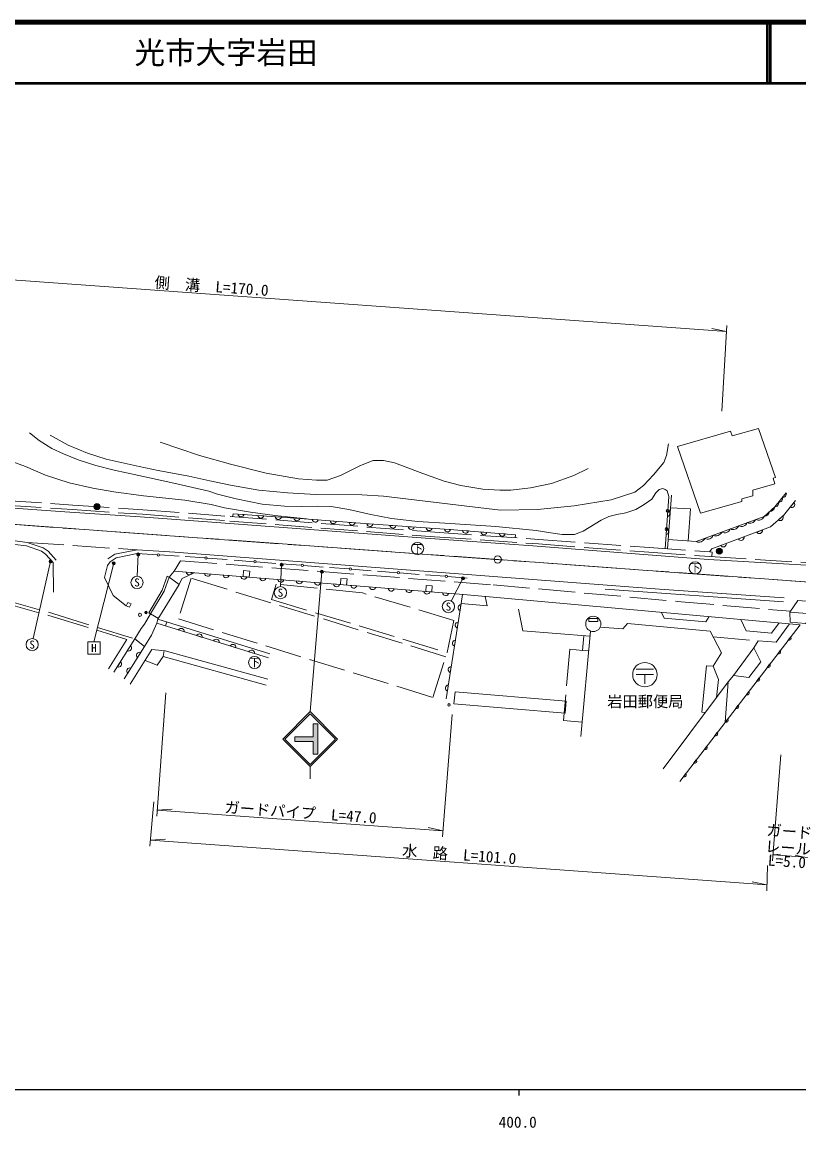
# Model space of a CAD drawing. Units: millimetres, scale not verified. Extents: x 40000 to 680000, y 20000 to 380000.
# Drawn here: x 386586 to 513944, y 198715 to 380000 of the extents above; entities that cross this region are included whole.
import ezdxf
from ezdxf.enums import TextEntityAlignment as Align

# ---------------------------------------------------------------- set-up
doc = ezdxf.new("R2010")
doc.units = ezdxf.units.MM
doc.header["$LTSCALE"] = 1000
doc.header["$PDMODE"] = 32
doc.header["$PDSIZE"] = 500
doc.linetypes.add('CHAIN', pattern=[18.5, 12, -1.5, 3.5, -1.5])
doc.linetypes.add('DASHED', pattern=[7.5, 6, -1.5])
for name, color, linetype, lineweight in [('M-BGD', 7, 'Continuous', 13), ('M-BGD-EXST', 7, 'Continuous', 13), ('M-BMK', 2, 'CHAIN', 13), ('M-BMK-SRVR', 3, 'Continuous', 13), ('M-STR-HTXT', 7, 'Continuous', 13), ('M-STR-STRC', 7, 'Continuous', 13), ('M-TTL', 2, 'Continuous', 140), ('M-TTL-BAND', 7, 'Continuous', 25), ('M-TTL-LINE', 7, 'Continuous', 50)]:
    doc.layers.add(name, color=color, linetype=linetype, lineweight=lineweight)
doc.layers.add('M-BMK-HTXT', color=7, linetype='Continuous')
doc.layers.add('M-TTL-TXT', color=7, linetype='Continuous')
doc.styles.add('ＭＳ ゴシック', font='')
doc.styles.get('ＭＳ ゴシック').set_extended_font_data('MS Gothic')

msp = doc.modelspace()

# ---------------------------------------------------------------- hatches: boundary and pattern name
at = {"layer": 'M-BGD'}
for points in [[(398364, 300554, -1), (399364, 300554, -0.41421), (398864, 300054, -0.41421)], [(500406, 293266, -1), (501406, 293266, -0.41421), (500906, 292766, -0.41421)], [(407109, 283209, -1), (406709, 283209, -1)]]:
    msp.add_hatch(color=256, dxfattribs=at).paths.add_polyline_path(points)
at = {"layer": 'M-STR-HTXT'}
for points in [[(405797, 292897, -1), (405440, 292547, -1)], [(391443, 291743, -1), (391086, 291393, -1)], [(401837, 291402, -1), (401398, 291163, -1)], [(429308, 291211, -1), (428951, 290861, -1)], [(435960, 290022, -1), (435521, 289783, -1)], [(459048, 288985, -1), (458692, 288634, -1)]]:
    msp.add_hatch(color=256, dxfattribs=at).paths.add_polyline_path(points)
at = {"layer": 'M-STR-STRC'}
msp.add_hatch(color=256, dxfattribs=at).paths.add_polyline_path([(434310, 262088), (434310, 259963), (435060, 259963), (435060, 264963), (434310, 264963), (434310, 262838), (431310, 262838), (431310, 262088)])

# ---------------------------------------------------------------- linework, layer by layer
at = {"layer": 'M-BGD'}
for p, q in [((493043, 302443), (492413, 293630)), ((513162, 301247), (512533, 300481)), ((422973, 299282), (421984, 299352)), ((426215, 299052), (425226, 299122)), ((492457, 299869), (492393, 298979)), ((429090, 298848), (428102, 298918)), ((432120, 298633), (431132, 298703)), ((435147, 298387), (434160, 298467)), ((438076, 298150), (437088, 298230)), ((441182, 297898), (440195, 297978)), ((444102, 297678), (443113, 297746)), ((447884, 297416), (446895, 297485)), ((511321, 299041), (510584, 298379)), ((450874, 297210), (449886, 297278)), ((453821, 297006), (452832, 297074)), ((456836, 296797), (455847, 296866)), ((459775, 296572), (458787, 296649)), ((462774, 296337), (461786, 296414)), ((465793, 296100), (464806, 296177)), ((492243, 296874), (492180, 295985)), ((504952, 295615), (504023, 295270)), ((507955, 296728), (507026, 296383)), ((502046, 294537), (501117, 294193)), ((405476, 292863), (408720, 292670)), ((409095, 292648), (412339, 292455)), ((413331, 292396), (416571, 292149)), ((416945, 292120), (420186, 291872)), ((421339, 291784), (424579, 291537)), ((424953, 291508), (428194, 291261)), ((429087, 291192), (432327, 290945)), ((432701, 290916), (435942, 290669)), ((436978, 290590), (440219, 290342)), ((440592, 290313), (443833, 290066)), ((412355, 287796), (410673, 288990)), ((414474, 289763), (413486, 289843)), ((417491, 289518), (416503, 289598)), ((420516, 289273), (419528, 289353)), ((423459, 289034), (422471, 289114)), ((426549, 288783), (425562, 288863)), ((429521, 288542), (428533, 288622)), ((432534, 288298), (431547, 288378)), ((444853, 289988), (448093, 289740)), ((448467, 289712), (451708, 289464)), ((452714, 289387), (455955, 289140)), ((456329, 289111), (459569, 288864)), ((435527, 288055), (434540, 288135)), ((438631, 287803), (437644, 287883)), ((441454, 287574), (440466, 287654)), ((444551, 287323), (443564, 287403)), ((447586, 287076), (446598, 287157)), ((450514, 286839), (449526, 286919)), ((453456, 286600), (452469, 286680)), ((456528, 286351), (455541, 286431)), ((482168, 287037), (511424, 284962)), ((407652, 282987), (408922, 282225)), ((458385, 283527), (458539, 284506)), ((491445, 283236), (491879, 282294)), ((408652, 281453), (426976, 275771)), ((408860, 282121), (427184, 276440)), ((410120, 280997), (410328, 281666)), ((457933, 280649), (458087, 281627)), ((480235, 282232), (479485, 282232)), ((479485, 281732), (479485, 282232)), ((480235, 281732), (479485, 281732)), ((480235, 282232), (480985, 282232)), ((480235, 281732), (480985, 281732)), ((480985, 281732), (480985, 282232)), ((491879, 282294), (498665, 281685)), ((499234, 282537), (498665, 281685)), ((504427, 282071), (505307, 280185)), ((510734, 281505), (509459, 279812)), ((412239, 280341), (413185, 280047)), ((415187, 279426), (416133, 279133)), ((479786, 280166), (478201, 262903)), ((505307, 280185), (509459, 279812)), ((512587, 279192), (512206, 278695)), ((403758, 278761), (400759, 273994)), ((405061, 278879), (401642, 273406)), ((403338, 272346), (406653, 277653)), ((404360, 277758), (403835, 276917)), ((405061, 278879), (406653, 277653)), ((417959, 278567), (418905, 278274)), ((420690, 277720), (421637, 277427)), ((457469, 277693), (457623, 278672)), ((405504, 275814), (406029, 276654)), ((409709, 275972), (409885, 276960)), ((409709, 275972), (426617, 271303)), ((423766, 276767), (424712, 276473)), ((510868, 276953), (510487, 276457)), ((402725, 275140), (402200, 274300)), ((403902, 273248), (404427, 274089)), ((456788, 273352), (456942, 274330)), ((487249, 273925), (490134, 273925)), ((509149, 274715), (508768, 274219)), ((487249, 273025), (490134, 273025)), ((488692, 273025), (488692, 271525)), ((507431, 272477), (507049, 271980)), ((456315, 270334), (456468, 271313)), ((505712, 270239), (505331, 269742)), ((491680, 257559), (500442, 269291)), ((503993, 268000), (503612, 267504)), ((502274, 265762), (501893, 265266)), ((500555, 263524), (500174, 263027)), ((498836, 261285), (498455, 260789)), ((497117, 259047), (496736, 258551)), ((495398, 256809), (495017, 256312))]:
    msp.add_line(p, q, dxfattribs=at)
at = {"layer": 'M-BGD', "linetype": 'DASHED'}
for p, q in [((387420, 294713), (405435, 293466)), ((499657, 292364), (499705, 293113)), ((499892, 279211), (507258, 278552)), ((503204, 272908), (506561, 277420)), ((500442, 269291), (502346, 271820))]:
    msp.add_line(p, q, dxfattribs=at)
at = {"layer": 'M-BGD'}
for points in [[(387816, 312646), (389391, 311415), (391450, 310079), (393386, 309214), (395765, 308262), (398695, 307313), (401679, 306522), (405748, 305661), (411468, 304439), (414584, 303705), (417220, 303123), (418609, 302629), (421694, 301828), (425948, 300959), (429618, 300622), (432314, 300604), (435034, 300659), (437281, 300591), (440156, 300076), (443777, 299274), (447126, 298621), (451458, 298136), (456787, 297777), (464244, 297313), (470848, 296649), (473296, 296292), (475118, 296020), (477133, 296015), (478591, 296553), (481546, 298327), (482756, 298975), (484108, 299255), (485597, 299541), (487215, 300086), (488600, 300906), (489849, 301796), (490496, 302829), (491063, 303373), (491618, 303535), (492041, 303366), (492371, 303139), (492626, 302248), (492014, 293658)], [(391197, 312278), (394127, 310657), (397298, 309349), (400372, 308355), (405758, 307124), (408893, 306480), (413904, 305571), (417361, 304801), (420729, 304073), (425392, 303271), (430076, 302815), (434768, 302564), (442301, 302513), (445811, 302266), (458114, 300823), (464999, 299994), (471100, 300123), (477117, 300690), (483171, 301654), (487028, 302962), (488441, 304022), (490083, 305763), (491780, 307782), (492230, 308962), (492541, 310842)], [(409218, 311118), (415684, 308923), (420731, 307512), (426590, 306065), (431905, 305125), (434860, 304902), (436625, 304915), (438806, 305686), (442077, 307333), (444117, 308120), (445831, 308137), (447648, 307752), (448935, 307228), (452304, 305981), (455803, 304714), (458504, 304011), (462148, 303431), (464930, 303283), (466733, 303253), (469947, 303652), (473373, 304362), (477019, 305691), (479387, 306833)], [(383678, 308408), (387118, 307162), (390440, 305703), (394283, 304448), (398161, 303590), (401601, 302984), (406497, 302325), (413239, 301601), (417559, 300895), (419762, 300396), (424027, 299682), (428024, 299135), (433219, 298544)], [(332102, 304184), (346905, 302900), (351913, 302438), (360199, 301800), (366430, 301470), (372732, 301163), (382875, 300457), (393565, 299713), (405956, 298909), (419149, 297901), (452732, 295382), (470297, 294145), (488536, 292720), (499100, 291915), (523700, 290475), (540069, 289318), (540880, 289372), (541913, 289967), (543130, 291240), (543457, 291350)], [(492524, 295175), (497116, 294843), (508249, 298969), (509978, 300524), (511865, 302818)], [(499263, 293141), (499674, 293658), (509302, 297227), (511427, 299137), (513410, 301547)], [(262500, 297324), (288853, 299078), (291691, 299264), (299780, 299339), (310170, 299569), (318769, 299841), (321447, 299726), (328632, 299068), (333633, 298821), (351999, 297552), (367362, 296250), (379582, 295369), (385447, 294952), (387420, 294713), (390048, 293800), (390834, 293239), (392142, 291795)], [(421102, 298918), (421173, 299410), (432121, 298633), (442716, 297774), (457366, 296760), (467463, 295969), (467428, 295460)], [(492896, 300392), (496161, 300207), (495779, 294939)], [(338647, 297873), (351953, 296954), (367315, 295652), (379539, 294771), (385390, 294354), (387284, 294125), (389770, 293261), (390433, 292788), (391698, 291392), (391719, 286526)], [(405476, 292863), (402009, 292192), (401007, 291497), (400567, 290932), (400119, 288967), (401539, 286015), (403667, 284313)], [(400665, 291989), (401771, 292757), (405435, 293466), (411623, 293128), (491094, 287057), (511524, 285608)], [(494409, 255521), (514129, 281200), (458930, 286156), (411535, 290001), (410673, 288990), (409893, 286725), (407652, 282987)], [(408652, 281453), (408860, 282121), (409959, 283953), (412355, 287796), (412603, 288404), (412846, 288810), (414792, 289737)], [(458765, 286169), (458567, 284688), (456111, 269039)], [(462532, 285833), (462812, 284313), (458567, 284688)], [(467954, 283769), (468664, 280196), (479719, 279309)], [(512461, 283262), (512540, 281635), (515044, 281383), (516588, 282953)], [(481360, 280787), (485079, 280558), (485865, 281407), (499415, 280133), (501255, 276573), (499874, 274431), (500754, 272199), (500442, 269291)], [(512414, 281354), (510243, 278345), (507258, 278552), (506561, 277420), (507711, 275106), (505756, 272527), (503204, 272908), (502346, 271820), (501861, 265224)], [(478711, 279390), (478491, 276993), (479486, 276902)], [(404297, 271475), (407869, 277143), (410065, 276944), (426885, 272266)], [(499874, 274431), (498817, 274484), (498013, 266877), (498594, 266816)]]:
    msp.add_lwpolyline(points, dxfattribs=at)
for points in [[(494023, 310442), (497825, 299477), (504582, 301416), (504581, 301865), (506391, 302337), (506391, 303258), (510013, 304281), (509743, 305213), (510113, 305320), (507303, 313394), (502982, 312161), (502758, 312946)], [(422902, 290082), (423899, 290002), (423818, 289005), (422821, 289086)], [(438858, 288788), (439855, 288707), (439774, 287710), (438777, 287791)], [(452840, 287653), (453837, 287573), (453756, 286576), (452760, 286657)], [(403919, 284857), (404464, 284605), (404212, 284061), (403667, 284313)], [(512461, 283262), (513798, 285167), (518784, 284794), (517447, 282889)], [(457563, 270230), (475799, 268696), (475632, 266717), (457396, 268237)]]:
    msp.add_lwpolyline(points, close=True, dxfattribs=at)
at = {"layer": 'M-BGD', "linetype": 'DASHED'}
for points in [[(329372, 305978), (341265, 304471), (352844, 303580), (361454, 302966), (367175, 302675), (373036, 302288), (383782, 301581), (394899, 300818), (406365, 300053), (420681, 298951), (454267, 296367), (471305, 295193), (489383, 293845), (499368, 293134), (499705, 293113)], [(329372, 305222), (341189, 303725), (352788, 302832), (361408, 302217), (367131, 301926), (372987, 301540), (383732, 300833), (394848, 300070), (406311, 299305), (420623, 298203), (454212, 295619), (471251, 294445), (489329, 293097), (499317, 292386), (520123, 291068)], [(332897, 291812), (334348, 294959), (337263, 294667), (342505, 294051), (347766, 293170), (357281, 291262), (376465, 287331), (391807, 282993), (405061, 278879)], [(411535, 290001), (412556, 291694), (463807, 287735), (494013, 285039), (512559, 283401)], [(410673, 288990), (410364, 289166), (409574, 286873), (407351, 283166), (407652, 282987)], [(376244, 286866), (376347, 286845), (391665, 282514), (403758, 278761)], [(407652, 282987), (406653, 281321), (406120, 280574), (405061, 278879)], [(406653, 277653), (407816, 279515), (408652, 281453)], [(406743, 275356), (408714, 274588), (409709, 275972)], [(478491, 276993), (476399, 277185), (475327, 265504), (478414, 265220)]]:
    msp.add_lwpolyline(points, dxfattribs=at)
for points in [[(414282, 288834), (412211, 282153), (453926, 269298), (456043, 275964)], [(428263, 287863), (427488, 285354), (456263, 276640), (457363, 281896), (442406, 286416)]]:
    msp.add_lwpolyline(points, close=True, dxfattribs=at)
at = {"layer": 'M-BGD'}
for centre, radius in [((398864, 300554), 500), ((500906, 293266), 500), ((408908, 292659), 188), ((416758, 292134), 188), ((424766, 291522), 188), ((432514, 290931), 188), ((440405, 290328), 188), ((448280, 289726), 188), ((456142, 289126), 188), ((405913, 282827), 250), ((406909, 283209), 200), ((480235, 281332), 1250), ((488692, 273025), 2000), ((456567, 268065), 200)]:
    msp.add_circle(centre, radius, dxfattribs=at)
for centre, radius, start, end in [((511289, 302650), 600, 264.92661, 16.20885), ((510031, 301121), 600, 264.92661, 16.20885), ((510660, 301886), 600, 264.92661, 16.20885), ((512772, 300926), 505, 241.73863, 39.39682), ((422486, 299415), 505, 187.11056, 344.76875), ((425727, 299185), 505, 187.11056, 344.76875), ((492337, 299430), 454, 277.09528, 74.75347), ((508235, 299854), 885, 270.866, 353.01086), ((509100, 300631), 885, 270.866, 353.01086), ((428603, 298980), 505, 187.11056, 344.76875), ((431633, 298765), 505, 187.11056, 344.76875), ((434661, 298525), 505, 186.53671, 344.1949), ((437590, 298287), 505, 186.53671, 344.1949), ((440696, 298036), 505, 186.53671, 344.1949), ((443614, 297810), 505, 187.21407, 344.87226), ((447396, 297548), 505, 187.21407, 344.87226), ((503142, 297802), 1006, 242.83479, 337.84188), ((504533, 298317), 1006, 242.83479, 337.84188), ((505925, 298833), 1006, 242.83479, 337.84188), ((507317, 299349), 1006, 242.83479, 337.84188), ((510887, 298782), 505, 233.10934, 30.76753), ((450387, 297341), 505, 187.21407, 344.87226), ((453333, 297137), 505, 187.21407, 344.87226), ((456348, 296929), 505, 187.21407, 344.87226), ((459288, 296708), 505, 186.68882, 344.34701), ((462288, 296473), 505, 186.68882, 344.34701), ((465307, 296236), 505, 186.68882, 344.34701), ((492124, 296436), 454, 277.09528, 74.75347), ((498967, 296254), 1006, 242.83479, 337.84188), ((500358, 296770), 1006, 242.83479, 337.84188), ((501750, 297286), 1006, 242.83479, 337.84188), ((504454, 295534), 505, 211.50924, 9.16743), ((507457, 296647), 505, 211.50924, 9.16743), ((497575, 295738), 1006, 242.83479, 337.84188), ((501548, 294457), 505, 211.50924, 9.16743), ((413988, 289900), 505, 186.53255, 344.19074), ((417005, 289656), 505, 186.53255, 344.19074), ((420030, 289410), 505, 186.53255, 344.19074), ((422973, 289172), 505, 186.53255, 344.19074), ((426064, 288921), 505, 186.53255, 344.19074), ((429035, 288680), 505, 186.53255, 344.19074), ((432049, 288435), 505, 186.53255, 344.19074), ((435041, 288192), 505, 186.53255, 344.19074), ((438146, 287941), 505, 186.53255, 344.19074), ((440968, 287712), 505, 186.53255, 344.19074), ((444066, 287460), 505, 186.53255, 344.19074), ((447100, 287214), 505, 186.53255, 344.19074), ((450028, 286976), 505, 186.53255, 344.19074), ((452971, 286738), 505, 186.53255, 344.19074), ((456042, 286489), 505, 186.53255, 344.19074), ((458558, 284002), 505, 92.25246, 249.91065), ((458107, 281123), 505, 92.25246, 249.91065), ((412683, 280100), 505, 353.94454, 151.60273), ((415631, 279186), 505, 353.94454, 151.60273), ((512353, 278977), 318, 242.36938, 42.58711), ((404015, 277389), 505, 249.1796, 46.83779), ((418403, 278327), 505, 353.94454, 151.60273), ((421135, 277480), 505, 353.94454, 151.60273), ((457643, 278167), 505, 92.25246, 249.91065), ((405850, 276182), 505, 69.1796, 226.83779), ((424210, 276526), 505, 353.94454, 151.60273), ((510634, 276739), 318, 242.36938, 42.58711), ((402380, 274772), 505, 249.1796, 46.83779), ((404247, 273617), 505, 69.1796, 226.83779), ((456962, 273826), 505, 92.25246, 249.91065), ((508916, 274500), 318, 242.36938, 42.58711), ((507197, 272262), 318, 242.36938, 42.58711), ((456488, 270809), 505, 92.25246, 249.91065), ((505478, 270024), 318, 242.36938, 42.58711), ((503759, 267785), 318, 242.36938, 42.58711), ((502040, 265547), 318, 242.36938, 42.58711), ((500321, 263309), 318, 242.36938, 42.58711), ((498602, 261070), 318, 242.36938, 42.58711), ((496883, 258832), 318, 242.36938, 42.58711), ((495165, 256594), 318, 242.36938, 42.58711)]:
    msp.add_arc(centre, radius, start, end, dxfattribs=at)
for p in [(492457, 299869), (492243, 296874)]:
    msp.add_point(p, dxfattribs=at)
at = {"layer": 'M-BGD-EXST'}
for centre in [(451428, 293685), (496937, 290539), (424708, 275003)]:
    msp.add_circle(centre, 1000, dxfattribs=at)
at = {"layer": 'M-BMK'}
for p in [(324507, 302049), (364961, 299115)]:
    msp.add_line(p, (563878, 284688), dxfattribs=at)
at = {"layer": 'M-BMK-SRVR'}
msp.add_circle((464569, 291891), 600, dxfattribs=at)
at = {"layer": 'M-STR-HTXT'}
for p, q in [((369470, 338860), (502079, 329265)), ((501328, 316234), (502136, 330263)), ((502079, 329265), (499679, 329781)), ((405618, 292722), (405426, 289142)), ((391265, 291568), (388371, 278929)), ((401618, 291283), (398358, 278397)), ((429130, 291036), (428938, 287456)), ((435740, 289903), (433811, 266964)), ((458870, 288810), (456941, 285066)), ((410123, 270031), (408654, 249825)), ((457122, 266489), (455490, 246429)), ((510973, 259854), (509639, 242501)), ((408171, 252158), (407543, 244893)), ((408727, 250823), (411176, 250988)), ((408727, 250823), (455571, 247425)), ((455571, 247425), (453171, 247942)), ((407629, 245889), (410079, 246054)), ((407629, 245889), (508702, 238559)), ((509716, 243498), (510940, 243581)), ((509716, 243498), (559946, 239855)), ((514557, 243147), (513357, 243406)), ((508804, 241706), (508669, 237559)), ((508702, 238559), (506302, 239075))]:
    msp.add_line(p, q, dxfattribs=at)
for centre in [(405618, 292722), (391265, 291568), (401618, 291283), (429130, 291036), (435740, 289903), (458870, 288810)]:
    msp.add_circle(centre, 250, dxfattribs=at)
at = {"layer": 'M-STR-STRC'}
for p, q in [((429311, 262464), (433811, 266964)), ((429664, 262464), (433811, 266610)), ((438311, 262463), (433811, 266964)), ((437957, 262463), (433811, 266610)), ((435060, 264963), (434310, 264963)), ((434310, 262838), (434310, 264963)), ((435060, 259963), (435060, 264963)), ((429311, 262464), (433811, 257963)), ((429664, 262464), (433811, 258317)), ((431310, 262088), (431310, 262838)), ((434310, 262838), (431310, 262838)), ((434310, 262088), (431310, 262088)), ((433811, 258317), (437957, 262463)), ((433811, 257963), (438311, 262463)), ((434310, 259963), (434310, 262088)), ((435060, 259963), (434310, 259963)), ((433811, 257963), (433811, 255964))]:
    msp.add_line(p, q, dxfattribs=at)
for points in [[(397358, 276397), (399358, 276397), (399358, 278397), (397358, 278397)], [(431310, 262838), (434310, 262838), (434310, 264963), (435060, 264963), (435060, 259963), (434310, 259963), (434310, 262088), (431310, 262088)]]:
    msp.add_lwpolyline(points, close=True, dxfattribs=at)
for centre in [(405426, 288142), (428938, 286456), (456483, 284177), (388227, 277940)]:
    msp.add_circle(centre, 1000, dxfattribs=at)
at = {"layer": 'M-TTL'}
msp.add_line((680000, 380000), (40000, 380000), dxfattribs=at)
at = {"layer": 'M-TTL-BAND'}
for p, q in [((40000, 205000), (579000, 205000)), ((468000, 205000), (468000, 204000))]:
    msp.add_line(p, q, dxfattribs=at)
at = {"layer": 'M-TTL-LINE'}
for p, q in [((508747, 380000), (508747, 370000)), ((509247, 380000), (509247, 370000)), ((40000, 370000), (680000, 370000))]:
    msp.add_line(p, q, dxfattribs=at)

# ---------------------------------------------------------------- texts
at = {"layer": 'M-BGD-EXST', "style": 'ＭＳ ゴシック'}
for p in [(451428, 293685), (496937, 290539), (424708, 275003)]:
    msp.add_text('下', height=1320, dxfattribs=at).set_placement(p, align=Align.MIDDLE_CENTER)
at = {"layer": 'M-BMK-HTXT', "style": 'ＭＳ ゴシック'}
msp.add_text('岩田郵便局', height=1833, dxfattribs=at).set_placement((482517, 267145), align=Align.BOTTOM_LEFT)
at = {"layer": 'M-STR-HTXT', "style": 'ＭＳ ゴシック'}
for s, rotation, p in [('側\u3000溝\u3000L=170.0', 355.861, (417547, 335226)), ('ガードパイプ\u3000L=47.0', 355.852, (432138, 248969)), ('ガード', 355.852, (512284, 245861)), ('水\u3000路\u3000L=101.0', 355.852, (458154, 242069)), ('レール', 355.852, (512059, 243173))]:
    msp.add_text(s, height=1833, rotation=rotation, dxfattribs=at).set_placement(p, align=Align.BOTTOM_CENTER)
msp.add_text('L=5.0', height=1833, rotation=355.852, dxfattribs=at).set_placement((512057, 243329), align=Align.TOP_CENTER)
at = {"layer": 'M-STR-STRC', "style": 'ＭＳ ゴシック'}
for s, p in [('S', (405426, 288142)), ('S', (428938, 286456)), ('S', (456483, 284177)), ('S', (388227, 277940)), ('H', (398358, 277397))]:
    msp.add_text(s, height=1320, dxfattribs=at).set_placement(p, align=Align.MIDDLE_CENTER)
at = {"layer": 'M-TTL-BAND', "style": 'ＭＳ ゴシック'}
msp.add_text('400.0', height=1833, dxfattribs=at).set_placement((467844, 198195), align=Align.BOTTOM_CENTER)
at = {"layer": 'M-TTL-TXT', "style": 'ＭＳ ゴシック'}
msp.add_text('光市大字岩田', height=3666, dxfattribs=at).set_placement((405024, 375000), align=Align.MIDDLE_LEFT)

doc.saveas('drawing.dxf')
